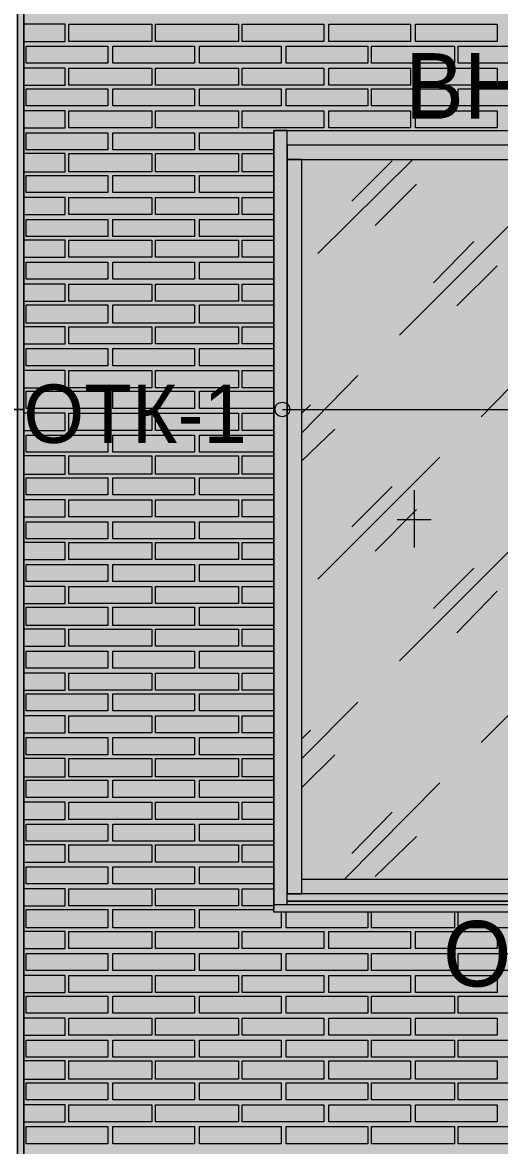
# Model space of a CAD drawing. Header units: millimetres. Extents: x -28928 to 100580, y -22867 to 36490.
# Drawn here: x 19130 to 20784, y 20267 to 24164 of the extents above; entities that cross this region are included whole.
import ezdxf

# ---------------------------------------------------------------- set-up
doc = ezdxf.new("R2010")
doc.units = ezdxf.units.MM
doc.layers.add('PDF _Геометрия', color=7, linetype='Continuous', true_color=0x8f8e8d)
doc.layers.add('PDF _Сплошная заливка', color=7, linetype='Continuous', true_color=0xffffff)
doc.layers.add('PDF _Текст', color=7, linetype='Continuous')

msp = doc.modelspace()

# ---------------------------------------------------------------- hatches: boundary and pattern name
at = {"layer": 'PDF _Сплошная заливка', "true_color": 0xdcd6cf, "transparency": 33554559}
msp.add_hatch(color=254, dxfattribs=at).paths.add_polyline_path([(19133.74774611586, 30089.12061882288), (19133.74774611586, 16343.3513880535), (52641.44005380855, 16343.3513880535), (52641.44005380855, 30089.12061882288)])

# ---------------------------------------------------------------- linework, layer by layer
at = {"layer": 'PDF _Геометрия', "color": 7, "lineweight": 9}
for points in [[(-21375.86763849998, 16343.3513880535), (-21853.9445615769, 16343.3513880535), (-21375.86763849998, 16343.3513880535), (-21853.9445615769, 16343.3513880535), (-21375.86763849998, 16343.3513880535), (-21375.86763849998, 19592.5821572843), (-19277.40610003841, 19592.5821572843), (-19277.40610003841, 16343.3513880535), (-18676.63686926917, 16343.3513880535), (-18676.63686926917, 19592.5821572843), (-17276.25225388454, 19592.5821572843), (-17276.25225388454, 16343.3513880535), (19112.59389996202, 16343.3513880535), (19112.59389996202, 30089.12061882288), (19112.59389996202, 16343.3513880535), (19133.74774611586, 16343.3513880535), (19133.74774611586, 30089.12061882288), (19133.74774611586, 16343.3513880535), (52641.44005380855, 16343.3513880535)], [(20047.59389996202, 21102.96677266893), (20047.59389996202, 21166.42831113047), (20047.59389996202, 22439.88984959204), (20047.59389996202, 21141.04369574586), (20098.36313073125, 21141.04369574586), (20098.36313073125, 22439.88984959204), (20098.36313073125, 23687.96677266897), (20047.59389996202, 23687.96677266897), (20047.59389996202, 22439.88984959204), (20047.59389996202, 23713.35138805359), (20047.59389996202, 23789.50523420743), (20001.05543842357, 23789.50523420743), (20001.05543842357, 23713.35138805359), (20001.05543842357, 22439.88984959204), (20001.05543842357, 21166.42831113047), (20001.05543842357, 21090.27446497663), (20001.05543842357, 23789.50523420743), (21799.13236150051, 23789.50523420743)], [(18300.28620765432, 23768.35138805358), (18300.28620765432, 22820.65908036127), (19133.74774611586, 22820.65908036127), (18571.05543842355, 22820.65908036127)], [(20153.36313073126, 23362.19754189973), (20483.36313073127, 23687.96677266897)], [(20271.8246691928, 23544.12061882282), (20411.44005380819, 23683.7360034382)], [(20352.20928457741, 23459.50523420743), (20496.05543842358, 23603.35138805358)], [(20436.8246691928, 23078.73600343819), (20859.90159226973, 23501.81292651511)], [(20555.28620765434, 23260.65908036127), (20694.90159226972, 23404.50523420743)], [(20635.67082303897, 23180.27446497666), (20775.28620765435, 23319.88984959204)], [(20720.28620765434, 22795.27446497666), (20872.59389996203, 22951.81292651511)], [(20098.36313073125, 22740.27446497664), (20292.97851534665, 22939.12061882281)], [(20098.36313073125, 22807.96677266896), (20127.97851534665, 22837.58215728435)], [(16823.74774611583, 22820.65908036127), (19133.74774611586, 22820.65908036127)], [(20030.67082303895, 22820.65908036127), (21921.82466919282, 22820.65908036127)], [(20098.36313073125, 22642.96677266896), (20212.59389996202, 22752.96677266895)], [(20153.36313073126, 22232.58215728433), (20576.44005380819, 22655.65908036127)], [(20271.8246691928, 22414.50523420742), (20411.44005380819, 22554.12061882281)], [(20487.59389996203, 22541.4283111305), (20487.59389996203, 22342.58215728434)], [(20352.20928457741, 22329.88984959203), (20496.05543842358, 22473.73600343818)], [(20428.36313073126, 22439.88984959204), (20546.82466919281, 22439.88984959204)], [(20436.8246691928, 21949.12061882279), (20859.90159226973, 22372.19754189971)], [(20555.28620765434, 22131.04369574587), (20694.90159226972, 22270.65908036125)], [(20635.67082303897, 22046.42831113049), (20775.28620765435, 22190.27446497664)], [(20098.36313073125, 21610.65908036125), (20292.97851534665, 21805.27446497664)], [(20720.28620765434, 21665.65908036126), (20872.59389996203, 21817.96677266895)], [(20098.36313073125, 21678.35138805356), (20127.97851534665, 21707.96677266895)], [(20098.36313073125, 21509.12061882278), (20212.59389996202, 21623.35138805356)], [(20246.44005380819, 21191.81292651509), (20576.44005380819, 21526.04369574587)], [(20271.8246691928, 21280.65908036125), (20411.44005380819, 21424.50523420741)], [(20352.20928457741, 21200.27446497664), (20496.05543842358, 21339.88984959202)], [(21748.36313073127, 21141.04369574586), (20047.59389996202, 21141.04369574586)], [(21799.13236150051, 21107.19754189971), (21799.13236150051, 21102.96677266893), (20001.05543842357, 21102.96677266893), (20001.05543842357, 21107.19754189971)], [(21799.13236150051, 21102.96677266893), (21799.13236150051, 21077.58215728432), (20001.05543842357, 21077.58215728432), (20001.05543842357, 21102.96677266893)], [(20001.05543842357, 21077.58215728432), (20001.05543842357, 21086.04369574586)], [(21748.36313073127, 21115.65908036124), (20047.59389996202, 21115.65908036124), (21748.36313073127, 21115.65908036124)], [(21748.36313073127, 21115.65908036124), (20047.59389996202, 21115.65908036124)]]:
    msp.add_lwpolyline(points, dxfattribs=at)
at = {"layer": 'PDF _Геометрия', "lineweight": 9}
for points in [[(19133.74774611586, 24157.58215728436), (19133.74774611586, 24157.58215728436)], [(19133.74774611586, 24098.35138805358), (19277.59389996202, 24098.35138805358), (19277.59389996202, 24157.58215728436), (19133.74774611586, 24157.58215728436)], [(19133.74774611586, 24098.35138805358), (19133.74774611586, 24098.35138805358)], [(19133.74774611586, 24005.27446497666), (19133.74774611586, 24005.27446497666)], [(19133.74774611586, 23946.04369574589), (19277.59389996202, 23946.04369574589), (19277.59389996202, 24005.27446497666), (19133.74774611586, 24005.27446497666)], [(19133.74774611586, 23946.04369574589), (19133.74774611586, 23946.04369574589)], [(19133.74774611586, 23857.19754189974), (19133.74774611586, 23857.19754189974)], [(19133.74774611586, 23797.96677266898), (19277.59389996202, 23797.96677266898), (19277.59389996202, 23857.19754189974), (19133.74774611586, 23857.19754189974)], [(19133.74774611586, 23797.96677266898), (19133.74774611586, 23797.96677266898)], [(20001.05543842357, 23721.81292651513), (19742.97851534663, 23721.81292651513), (19742.97851534663, 23781.04369574588), (20001.05543842357, 23781.04369574588)], [(19133.74774611586, 23709.12061882282), (19133.74774611586, 23709.12061882282)], [(19133.74774611586, 23645.65908036128), (19277.59389996202, 23645.65908036128), (19277.59389996202, 23709.12061882282), (19133.74774611586, 23709.12061882282)], [(20001.05543842357, 23645.65908036128), (19891.05543842356, 23645.65908036128), (19891.05543842356, 23709.12061882282), (20001.05543842357, 23709.12061882282)], [(19133.74774611586, 23645.65908036128), (19133.74774611586, 23645.65908036128)], [(20001.05543842357, 23573.7360034382), (19742.97851534663, 23573.7360034382), (19742.97851534663, 23632.96677266898), (20001.05543842357, 23632.96677266898)], [(19133.74774611586, 23556.81292651513), (19133.74774611586, 23556.81292651513)], [(19133.74774611586, 23497.58215728435), (19277.59389996202, 23497.58215728435), (19277.59389996202, 23556.81292651513), (19133.74774611586, 23556.81292651513)], [(20001.05543842357, 23497.58215728435), (19891.05543842356, 23497.58215728435), (19891.05543842356, 23556.81292651513), (20001.05543842357, 23556.81292651513)], [(19133.74774611586, 23497.58215728435), (19133.74774611586, 23497.58215728435)], [(20001.05543842357, 23421.4283111305), (19742.97851534663, 23421.4283111305), (19742.97851534663, 23480.65908036128), (20001.05543842357, 23480.65908036128)], [(19133.74774611586, 23408.7360034382), (19133.74774611586, 23408.7360034382)], [(19133.74774611586, 23349.50523420742), (19277.59389996202, 23349.50523420742), (19277.59389996202, 23408.7360034382), (19133.74774611586, 23408.7360034382)], [(20001.05543842357, 23349.50523420742), (19891.05543842356, 23349.50523420742), (19891.05543842356, 23408.7360034382), (20001.05543842357, 23408.7360034382)], [(19133.74774611586, 23349.50523420742), (19133.74774611586, 23349.50523420742)], [(20001.05543842357, 23273.35138805357), (19742.97851534663, 23273.35138805357), (19742.97851534663, 23332.58215728435), (20001.05543842357, 23332.58215728435)], [(19133.74774611586, 23256.4283111305), (19133.74774611586, 23256.4283111305)], [(19133.74774611586, 23197.19754189973), (19277.59389996202, 23197.19754189973), (19277.59389996202, 23256.4283111305), (19133.74774611586, 23256.4283111305)], [(20001.05543842357, 23197.19754189973), (19891.05543842356, 23197.19754189973), (19891.05543842356, 23256.4283111305), (20001.05543842357, 23256.4283111305)], [(19133.74774611586, 23197.19754189973), (19133.74774611586, 23197.19754189973)], [(20001.05543842357, 23121.04369574588), (19742.97851534663, 23121.04369574588), (19742.97851534663, 23184.50523420742), (20001.05543842357, 23184.50523420742)], [(19133.74774611586, 23108.35138805357), (19133.74774611586, 23108.35138805357)], [(19133.74774611586, 23049.12061882281), (19277.59389996202, 23049.12061882281), (19277.59389996202, 23108.35138805357), (19133.74774611586, 23108.35138805357)], [(20001.05543842357, 23049.12061882281), (19891.05543842356, 23049.12061882281), (19891.05543842356, 23108.35138805357), (20001.05543842357, 23108.35138805357)], [(19133.74774611586, 23049.12061882281), (19133.74774611586, 23049.12061882281)], [(20001.05543842357, 22972.96677266897), (19742.97851534663, 22972.96677266897), (19742.97851534663, 23032.19754189972), (20001.05543842357, 23032.19754189972)], [(19133.74774611586, 22956.04369574588), (19133.74774611586, 22956.04369574588)], [(19133.74774611586, 22896.81292651512), (19277.59389996202, 22896.81292651512), (19277.59389996202, 22956.04369574588), (19133.74774611586, 22956.04369574588)], [(20001.05543842357, 22896.81292651512), (19891.05543842356, 22896.81292651512), (19891.05543842356, 22956.04369574588), (20001.05543842357, 22956.04369574588)], [(19133.74774611586, 22896.81292651512), (19133.74774611586, 22896.81292651512)], [(20001.05543842357, 22824.88984959203), (19742.97851534663, 22824.88984959203), (19742.97851534663, 22884.12061882281), (20001.05543842357, 22884.12061882281)], [(19133.74774611586, 22807.96677266896), (19133.74774611586, 22807.96677266896)], [(19133.74774611586, 22748.73600343819), (19277.59389996202, 22748.73600343819), (19277.59389996202, 22807.96677266896), (19133.74774611586, 22807.96677266896)], [(20001.05543842357, 22748.73600343819), (19891.05543842356, 22748.73600343819), (19891.05543842356, 22807.96677266896), (20001.05543842357, 22807.96677266896)], [(19133.74774611586, 22748.73600343819), (19133.74774611586, 22748.73600343819)], [(20001.05543842357, 22672.58215728434), (19742.97851534663, 22672.58215728434), (19742.97851534663, 22731.81292651512), (20001.05543842357, 22731.81292651512)], [(19133.74774611586, 22659.88984959203), (19133.74774611586, 22659.88984959203)], [(19133.74774611586, 22596.42831113049), (19277.59389996202, 22596.42831113049), (19277.59389996202, 22659.88984959203), (19133.74774611586, 22659.88984959203)], [(20001.05543842357, 22596.42831113049), (19891.05543842356, 22596.42831113049), (19891.05543842356, 22659.88984959203), (20001.05543842357, 22659.88984959203)], [(19133.74774611586, 22596.42831113049), (19133.74774611586, 22596.42831113049)], [(20001.05543842357, 22524.50523420741), (19742.97851534663, 22524.50523420741), (19742.97851534663, 22583.73600343819), (20001.05543842357, 22583.73600343819)], [(19133.74774611586, 22507.58215728434), (19133.74774611586, 22507.58215728434)], [(19133.74774611586, 22448.35138805356), (19277.59389996202, 22448.35138805356), (19277.59389996202, 22507.58215728434), (19133.74774611586, 22507.58215728434)], [(20001.05543842357, 22448.35138805356), (19891.05543842356, 22448.35138805356), (19891.05543842356, 22507.58215728434), (20001.05543842357, 22507.58215728434)], [(19133.74774611586, 22448.35138805356), (19133.74774611586, 22448.35138805356)], [(20001.05543842357, 22372.19754189971), (19742.97851534663, 22372.19754189971), (19742.97851534663, 22431.42831113049), (20001.05543842357, 22431.42831113049)], [(19133.74774611586, 22359.50523420741), (19133.74774611586, 22359.50523420741)], [(19133.74774611586, 22300.27446497665), (19277.59389996202, 22300.27446497665), (19277.59389996202, 22359.50523420741), (19133.74774611586, 22359.50523420741)], [(20001.05543842357, 22300.27446497665), (19891.05543842356, 22300.27446497665), (19891.05543842356, 22359.50523420741), (20001.05543842357, 22359.50523420741)], [(19133.74774611586, 22300.27446497665), (19133.74774611586, 22300.27446497665)], [(20001.05543842357, 22224.12061882281), (19742.97851534663, 22224.12061882281), (19742.97851534663, 22283.35138805356), (20001.05543842357, 22283.35138805356)], [(19133.74774611586, 22207.19754189971), (19133.74774611586, 22207.19754189971)], [(19133.74774611586, 22147.96677266895), (19277.59389996202, 22147.96677266895), (19277.59389996202, 22207.19754189971), (19133.74774611586, 22207.19754189971)], [(20001.05543842357, 22147.96677266895), (19891.05543842356, 22147.96677266895), (19891.05543842356, 22207.19754189971), (20001.05543842357, 22207.19754189971)], [(19133.74774611586, 22147.96677266895), (19133.74774611586, 22147.96677266895)], [(20001.05543842357, 22071.81292651511), (19742.97851534663, 22071.81292651511), (19742.97851534663, 22135.27446497665), (20001.05543842357, 22135.27446497665)], [(19133.74774611586, 22059.1206188228), (19133.74774611586, 22059.1206188228)], [(19133.74774611586, 21999.88984959203), (19277.59389996202, 21999.88984959203), (19277.59389996202, 22059.1206188228), (19133.74774611586, 22059.1206188228)], [(20001.05543842357, 21999.88984959203), (19891.05543842356, 21999.88984959203), (19891.05543842356, 22059.1206188228), (20001.05543842357, 22059.1206188228)], [(19133.74774611586, 21999.88984959203), (19133.74774611586, 21999.88984959203)], [(20001.05543842357, 21923.73600343818), (19742.97851534663, 21923.73600343818), (19742.97851534663, 21982.96677266895), (20001.05543842357, 21982.96677266895)], [(19133.74774611586, 21906.81292651511), (19133.74774611586, 21906.81292651511)], [(19133.74774611586, 21847.58215728433), (19277.59389996202, 21847.58215728433), (19277.59389996202, 21906.81292651511), (19133.74774611586, 21906.81292651511)], [(20001.05543842357, 21847.58215728433), (19891.05543842356, 21847.58215728433), (19891.05543842356, 21906.81292651511), (20001.05543842357, 21906.81292651511)], [(19133.74774611586, 21847.58215728433), (19133.74774611586, 21847.58215728433)], [(20001.05543842357, 21775.65908036125), (19742.97851534663, 21775.65908036125), (19742.97851534663, 21834.88984959203), (20001.05543842357, 21834.88984959203)], [(19133.74774611586, 21758.73600343817), (19133.74774611586, 21758.73600343817)], [(19133.74774611586, 21699.5052342074), (19277.59389996202, 21699.5052342074), (19277.59389996202, 21758.73600343817), (19133.74774611586, 21758.73600343817)], [(20001.05543842357, 21699.5052342074), (19891.05543842356, 21699.5052342074), (19891.05543842356, 21758.73600343817), (20001.05543842357, 21758.73600343817)], [(19133.74774611586, 21699.5052342074), (19133.74774611586, 21699.5052342074)], [(20001.05543842357, 21623.35138805356), (19742.97851534663, 21623.35138805356), (19742.97851534663, 21682.58215728433), (20001.05543842357, 21682.58215728433)], [(19133.74774611586, 21610.65908036125), (19133.74774611586, 21610.65908036125)], [(19133.74774611586, 21547.19754189971), (19277.59389996202, 21547.19754189971), (19277.59389996202, 21610.65908036125), (19133.74774611586, 21610.65908036125)], [(20001.05543842357, 21547.19754189971), (19891.05543842356, 21547.19754189971), (19891.05543842356, 21610.65908036125), (20001.05543842357, 21610.65908036125)], [(19133.74774611586, 21547.19754189971), (19133.74774611586, 21547.19754189971)], [(20001.05543842357, 21475.27446497664), (19742.97851534663, 21475.27446497664), (19742.97851534663, 21534.5052342074), (20001.05543842357, 21534.5052342074)], [(19133.74774611586, 21458.35138805355), (19133.74774611586, 21458.35138805355)], [(19133.74774611586, 21399.12061882279), (19277.59389996202, 21399.12061882279), (19277.59389996202, 21458.35138805355), (19133.74774611586, 21458.35138805355)], [(20001.05543842357, 21399.12061882279), (19891.05543842356, 21399.12061882279), (19891.05543842356, 21458.35138805355), (20001.05543842357, 21458.35138805355)], [(19133.74774611586, 21399.12061882279), (19133.74774611586, 21399.12061882279)], [(20001.05543842357, 21322.96677266895), (19742.97851534663, 21322.96677266895), (19742.97851534663, 21382.19754189971), (20001.05543842357, 21382.19754189971)], [(19133.74774611586, 21310.27446497664), (19133.74774611586, 21310.27446497664)], [(19133.74774611586, 21251.04369574586), (19277.59389996202, 21251.04369574586), (19277.59389996202, 21310.27446497664), (19133.74774611586, 21310.27446497664)], [(20001.05543842357, 21251.04369574586), (19891.05543842356, 21251.04369574586), (19891.05543842356, 21310.27446497664), (20001.05543842357, 21310.27446497664)], [(19133.74774611586, 21251.04369574586), (19133.74774611586, 21251.04369574586)], [(20001.05543842357, 21174.88984959202), (19742.97851534663, 21174.88984959202), (19742.97851534663, 21234.12061882279), (20001.05543842357, 21234.12061882279)], [(19133.74774611586, 21157.96677266895), (19133.74774611586, 21157.96677266895)], [(19133.74774611586, 21098.73600343817), (19277.59389996202, 21098.73600343817), (19277.59389996202, 21157.96677266895), (19133.74774611586, 21157.96677266895)], [(20001.05543842357, 21098.73600343817), (19891.05543842356, 21098.73600343817), (19891.05543842356, 21157.96677266895), (20001.05543842357, 21157.96677266895)], [(19133.74774611586, 21098.73600343817), (19133.74774611586, 21098.73600343817)], [(20026.44005380819, 21077.58215728432), (20026.44005380819, 21022.58215728432), (19742.97851534663, 21022.58215728432), (19742.97851534663, 21086.04369574586), (20001.05543842357, 21086.04369574586)], [(20326.8246691928, 21077.58215728432), (20326.8246691928, 21022.58215728432), (20043.36313073126, 21022.58215728432), (20043.36313073126, 21077.58215728432)], [(20627.20928457742, 21077.58215728432), (20627.20928457742, 21022.58215728432), (20339.5169768851, 21022.58215728432), (20339.5169768851, 21077.58215728432)], [(20927.59389996204, 21077.58215728432), (20927.59389996204, 21022.58215728432), (20639.90159226973, 21022.58215728432), (20639.90159226973, 21077.58215728432)], [(19133.74774611586, 21009.88984959201), (19133.74774611586, 21009.88984959201)], [(19133.74774611586, 20950.65908036124), (19277.59389996202, 20950.65908036124), (19277.59389996202, 21009.88984959201), (19133.74774611586, 21009.88984959201)], [(19133.74774611586, 20950.65908036124), (19133.74774611586, 20950.65908036124)], [(19133.74774611586, 20857.58215728432), (19133.74774611586, 20857.58215728432)], [(19133.74774611586, 20798.35138805354), (19277.59389996202, 20798.35138805354), (19277.59389996202, 20857.58215728432), (19133.74774611586, 20857.58215728432)], [(19133.74774611586, 20798.35138805354), (19133.74774611586, 20798.35138805354)], [(19133.74774611586, 20709.50523420739), (19133.74774611586, 20709.50523420739)], [(19133.74774611586, 20650.27446497664), (19277.59389996202, 20650.27446497664), (19277.59389996202, 20709.50523420739), (19133.74774611586, 20709.50523420739)], [(19133.74774611586, 20650.27446497664), (19133.74774611586, 20650.27446497664)], [(19133.74774611586, 20561.42831113048), (19133.74774611586, 20561.42831113048)], [(19133.74774611586, 20497.96677266894), (19277.59389996202, 20497.96677266894), (19277.59389996202, 20561.42831113048), (19133.74774611586, 20561.42831113048)], [(19133.74774611586, 20497.96677266894), (19133.74774611586, 20497.96677266894)], [(19133.74774611586, 20409.12061882278), (19133.74774611586, 20409.12061882278)], [(19133.74774611586, 20349.889849592), (19277.59389996202, 20349.889849592), (19277.59389996202, 20409.12061882278), (19133.74774611586, 20409.12061882278)], [(19133.74774611586, 20349.889849592), (19133.74774611586, 20349.889849592)]]:
    msp.add_lwpolyline(points, dxfattribs=at)
for points in [[(19577.97851534663, 24098.35138805358), (19434.13236150048, 24098.35138805358), (19290.28620765434, 24098.35138805358), (19290.28620765434, 24157.58215728436), (19434.13236150048, 24157.58215728436), (19577.97851534663, 24157.58215728436)], [(19878.36313073126, 24098.35138805358), (19734.51697688511, 24098.35138805358), (19590.67082303894, 24098.35138805358), (19590.67082303894, 24157.58215728436), (19734.51697688511, 24157.58215728436), (19878.36313073126, 24157.58215728436)], [(20174.5169768851, 24098.35138805358), (20034.90159226971, 24098.35138805358), (19891.05543842356, 24098.35138805358), (19891.05543842356, 24157.58215728436), (20034.90159226971, 24157.58215728436), (20174.5169768851, 24157.58215728436)], [(20474.90159226973, 24098.35138805358), (20335.28620765434, 24098.35138805358), (20191.44005380819, 24098.35138805358), (20191.44005380819, 24157.58215728436), (20335.28620765434, 24157.58215728436), (20474.90159226973, 24157.58215728436)], [(20775.28620765435, 24098.35138805358), (20635.67082303897, 24098.35138805358), (20491.8246691928, 24098.35138805358), (20491.8246691928, 24157.58215728436), (20635.67082303897, 24157.58215728436), (20775.28620765435, 24157.58215728436)], [(19425.67082303894, 24081.42831113051), (19425.67082303894, 24022.19754189974), (19142.2092845774, 24022.19754189974), (19142.2092845774, 24081.42831113051)], [(19726.05543842356, 24081.42831113051), (19726.05543842356, 24022.19754189974), (19442.59389996203, 24022.19754189974), (19442.59389996203, 24081.42831113051)], [(20026.44005380819, 24081.42831113051), (20026.44005380819, 24022.19754189974), (19742.97851534663, 24022.19754189974), (19742.97851534663, 24081.42831113051)], [(20326.8246691928, 24081.42831113051), (20326.8246691928, 24022.19754189974), (20043.36313073126, 24022.19754189974), (20043.36313073126, 24081.42831113051)], [(20627.20928457742, 24081.42831113051), (20627.20928457742, 24022.19754189974), (20339.5169768851, 24022.19754189974), (20339.5169768851, 24081.42831113051)], [(20927.59389996204, 24081.42831113051), (20927.59389996204, 24022.19754189974), (20639.90159226973, 24022.19754189974), (20639.90159226973, 24081.42831113051)], [(19577.97851534663, 23946.04369574589), (19434.13236150048, 23946.04369574589), (19290.28620765434, 23946.04369574589), (19290.28620765434, 24005.27446497666), (19434.13236150048, 24005.27446497666), (19577.97851534663, 24005.27446497666)], [(19878.36313073126, 23946.04369574589), (19734.51697688511, 23946.04369574589), (19590.67082303894, 23946.04369574589), (19590.67082303894, 24005.27446497666), (19734.51697688511, 24005.27446497666), (19878.36313073126, 24005.27446497666)], [(20174.5169768851, 23946.04369574589), (20034.90159226971, 23946.04369574589), (19891.05543842356, 23946.04369574589), (19891.05543842356, 24005.27446497666), (20034.90159226971, 24005.27446497666), (20174.5169768851, 24005.27446497666)], [(20474.90159226973, 23946.04369574589), (20335.28620765434, 23946.04369574589), (20191.44005380819, 23946.04369574589), (20191.44005380819, 24005.27446497666), (20335.28620765434, 24005.27446497666), (20474.90159226973, 24005.27446497666)], [(20775.28620765435, 23946.04369574589), (20635.67082303897, 23946.04369574589), (20491.8246691928, 23946.04369574589), (20491.8246691928, 24005.27446497666), (20635.67082303897, 24005.27446497666), (20775.28620765435, 24005.27446497666)], [(19425.67082303894, 23933.35138805358), (19425.67082303894, 23874.12061882282), (19142.2092845774, 23874.12061882282), (19142.2092845774, 23933.35138805358)], [(19726.05543842356, 23933.35138805358), (19726.05543842356, 23874.12061882282), (19442.59389996203, 23874.12061882282), (19442.59389996203, 23933.35138805358)], [(20026.44005380819, 23933.35138805358), (20026.44005380819, 23874.12061882282), (19742.97851534663, 23874.12061882282), (19742.97851534663, 23933.35138805358)], [(20326.8246691928, 23933.35138805358), (20326.8246691928, 23874.12061882282), (20043.36313073126, 23874.12061882282), (20043.36313073126, 23933.35138805358)], [(20627.20928457742, 23933.35138805358), (20627.20928457742, 23874.12061882282), (20339.5169768851, 23874.12061882282), (20339.5169768851, 23933.35138805358)], [(20927.59389996204, 23933.35138805358), (20927.59389996204, 23874.12061882282), (20639.90159226973, 23874.12061882282), (20639.90159226973, 23933.35138805358)], [(19577.97851534663, 23797.96677266898), (19434.13236150048, 23797.96677266898), (19290.28620765434, 23797.96677266898), (19290.28620765434, 23857.19754189974), (19434.13236150048, 23857.19754189974), (19577.97851534663, 23857.19754189974)], [(19878.36313073126, 23797.96677266898), (19734.51697688511, 23797.96677266898), (19590.67082303894, 23797.96677266898), (19590.67082303894, 23857.19754189974), (19734.51697688511, 23857.19754189974), (19878.36313073126, 23857.19754189974)], [(20174.5169768851, 23797.96677266898), (20034.90159226971, 23797.96677266898), (19891.05543842356, 23797.96677266898), (19891.05543842356, 23857.19754189974), (20034.90159226971, 23857.19754189974), (20174.5169768851, 23857.19754189974)], [(20474.90159226973, 23797.96677266898), (20335.28620765434, 23797.96677266898), (20191.44005380819, 23797.96677266898), (20191.44005380819, 23857.19754189974), (20335.28620765434, 23857.19754189974), (20474.90159226973, 23857.19754189974)], [(20775.28620765435, 23797.96677266898), (20635.67082303897, 23797.96677266898), (20491.8246691928, 23797.96677266898), (20491.8246691928, 23857.19754189974), (20635.67082303897, 23857.19754189974), (20775.28620765435, 23857.19754189974)], [(19425.67082303894, 23781.04369574588), (19425.67082303894, 23721.81292651513), (19142.2092845774, 23721.81292651513), (19142.2092845774, 23781.04369574588)], [(19726.05543842356, 23781.04369574588), (19726.05543842356, 23721.81292651513), (19442.59389996203, 23721.81292651513), (19442.59389996203, 23781.04369574588)], [(19577.97851534663, 23645.65908036128), (19434.13236150048, 23645.65908036128), (19290.28620765434, 23645.65908036128), (19290.28620765434, 23709.12061882282), (19434.13236150048, 23709.12061882282), (19577.97851534663, 23709.12061882282)], [(19878.36313073126, 23645.65908036128), (19734.51697688511, 23645.65908036128), (19590.67082303894, 23645.65908036128), (19590.67082303894, 23709.12061882282), (19734.51697688511, 23709.12061882282), (19878.36313073126, 23709.12061882282)], [(19425.67082303894, 23632.96677266898), (19425.67082303894, 23573.7360034382), (19142.2092845774, 23573.7360034382), (19142.2092845774, 23632.96677266898)], [(19726.05543842356, 23632.96677266898), (19726.05543842356, 23573.7360034382), (19442.59389996203, 23573.7360034382), (19442.59389996203, 23632.96677266898)], [(19577.97851534663, 23497.58215728435), (19434.13236150048, 23497.58215728435), (19290.28620765434, 23497.58215728435), (19290.28620765434, 23556.81292651513), (19434.13236150048, 23556.81292651513), (19577.97851534663, 23556.81292651513)], [(19878.36313073126, 23497.58215728435), (19734.51697688511, 23497.58215728435), (19590.67082303894, 23497.58215728435), (19590.67082303894, 23556.81292651513), (19734.51697688511, 23556.81292651513), (19878.36313073126, 23556.81292651513)], [(19425.67082303894, 23480.65908036128), (19425.67082303894, 23421.4283111305), (19142.2092845774, 23421.4283111305), (19142.2092845774, 23480.65908036128)], [(19726.05543842356, 23480.65908036128), (19726.05543842356, 23421.4283111305), (19442.59389996203, 23421.4283111305), (19442.59389996203, 23480.65908036128)], [(19577.97851534663, 23349.50523420742), (19434.13236150048, 23349.50523420742), (19290.28620765434, 23349.50523420742), (19290.28620765434, 23408.7360034382), (19434.13236150048, 23408.7360034382), (19577.97851534663, 23408.7360034382)], [(19878.36313073126, 23349.50523420742), (19734.51697688511, 23349.50523420742), (19590.67082303894, 23349.50523420742), (19590.67082303894, 23408.7360034382), (19734.51697688511, 23408.7360034382), (19878.36313073126, 23408.7360034382)], [(19425.67082303894, 23332.58215728435), (19425.67082303894, 23273.35138805357), (19142.2092845774, 23273.35138805357), (19142.2092845774, 23332.58215728435)], [(19726.05543842356, 23332.58215728435), (19726.05543842356, 23273.35138805357), (19442.59389996203, 23273.35138805357), (19442.59389996203, 23332.58215728435)], [(19577.97851534663, 23197.19754189973), (19434.13236150048, 23197.19754189973), (19290.28620765434, 23197.19754189973), (19290.28620765434, 23256.4283111305), (19434.13236150048, 23256.4283111305), (19577.97851534663, 23256.4283111305)], [(19878.36313073126, 23197.19754189973), (19734.51697688511, 23197.19754189973), (19590.67082303894, 23197.19754189973), (19590.67082303894, 23256.4283111305), (19734.51697688511, 23256.4283111305), (19878.36313073126, 23256.4283111305)], [(19425.67082303894, 23184.50523420742), (19425.67082303894, 23121.04369574588), (19142.2092845774, 23121.04369574588), (19142.2092845774, 23184.50523420742)], [(19726.05543842356, 23184.50523420742), (19726.05543842356, 23121.04369574588), (19442.59389996203, 23121.04369574588), (19442.59389996203, 23184.50523420742)], [(19577.97851534663, 23049.12061882281), (19434.13236150048, 23049.12061882281), (19290.28620765434, 23049.12061882281), (19290.28620765434, 23108.35138805357), (19434.13236150048, 23108.35138805357), (19577.97851534663, 23108.35138805357)], [(19878.36313073126, 23049.12061882281), (19734.51697688511, 23049.12061882281), (19590.67082303894, 23049.12061882281), (19590.67082303894, 23108.35138805357), (19734.51697688511, 23108.35138805357), (19878.36313073126, 23108.35138805357)], [(19425.67082303894, 23032.19754189972), (19425.67082303894, 22972.96677266897), (19142.2092845774, 22972.96677266897), (19142.2092845774, 23032.19754189972)], [(19726.05543842356, 23032.19754189972), (19726.05543842356, 22972.96677266897), (19442.59389996203, 22972.96677266897), (19442.59389996203, 23032.19754189972)], [(19577.97851534663, 22896.81292651512), (19434.13236150048, 22896.81292651512), (19290.28620765434, 22896.81292651512), (19290.28620765434, 22956.04369574588), (19434.13236150048, 22956.04369574588), (19577.97851534663, 22956.04369574588)], [(19878.36313073126, 22896.81292651512), (19734.51697688511, 22896.81292651512), (19590.67082303894, 22896.81292651512), (19590.67082303894, 22956.04369574588), (19734.51697688511, 22956.04369574588), (19878.36313073126, 22956.04369574588)], [(19425.67082303894, 22884.12061882281), (19425.67082303894, 22824.88984959203), (19142.2092845774, 22824.88984959203), (19142.2092845774, 22884.12061882281)], [(19726.05543842356, 22884.12061882281), (19726.05543842356, 22824.88984959203), (19442.59389996203, 22824.88984959203), (19442.59389996203, 22884.12061882281)], [(19577.97851534663, 22748.73600343819), (19434.13236150048, 22748.73600343819), (19290.28620765434, 22748.73600343819), (19290.28620765434, 22807.96677266896), (19434.13236150048, 22807.96677266896), (19577.97851534663, 22807.96677266896)], [(19878.36313073126, 22748.73600343819), (19734.51697688511, 22748.73600343819), (19590.67082303894, 22748.73600343819), (19590.67082303894, 22807.96677266896), (19734.51697688511, 22807.96677266896), (19878.36313073126, 22807.96677266896)], [(19425.67082303894, 22731.81292651512), (19425.67082303894, 22672.58215728434), (19142.2092845774, 22672.58215728434), (19142.2092845774, 22731.81292651512)], [(19726.05543842356, 22731.81292651512), (19726.05543842356, 22672.58215728434), (19442.59389996203, 22672.58215728434), (19442.59389996203, 22731.81292651512)], [(19577.97851534663, 22596.42831113049), (19434.13236150048, 22596.42831113049), (19290.28620765434, 22596.42831113049), (19290.28620765434, 22659.88984959203), (19434.13236150048, 22659.88984959203), (19577.97851534663, 22659.88984959203)], [(19878.36313073126, 22596.42831113049), (19734.51697688511, 22596.42831113049), (19590.67082303894, 22596.42831113049), (19590.67082303894, 22659.88984959203), (19734.51697688511, 22659.88984959203), (19878.36313073126, 22659.88984959203)], [(19425.67082303894, 22583.73600343819), (19425.67082303894, 22524.50523420741), (19142.2092845774, 22524.50523420741), (19142.2092845774, 22583.73600343819)], [(19726.05543842356, 22583.73600343819), (19726.05543842356, 22524.50523420741), (19442.59389996203, 22524.50523420741), (19442.59389996203, 22583.73600343819)], [(19577.97851534663, 22448.35138805356), (19434.13236150048, 22448.35138805356), (19290.28620765434, 22448.35138805356), (19290.28620765434, 22507.58215728434), (19434.13236150048, 22507.58215728434), (19577.97851534663, 22507.58215728434)], [(19878.36313073126, 22448.35138805356), (19734.51697688511, 22448.35138805356), (19590.67082303894, 22448.35138805356), (19590.67082303894, 22507.58215728434), (19734.51697688511, 22507.58215728434), (19878.36313073126, 22507.58215728434)], [(19425.67082303894, 22431.42831113049), (19425.67082303894, 22372.19754189971), (19142.2092845774, 22372.19754189971), (19142.2092845774, 22431.42831113049)], [(19726.05543842356, 22431.42831113049), (19726.05543842356, 22372.19754189971), (19442.59389996203, 22372.19754189971), (19442.59389996203, 22431.42831113049)], [(19577.97851534663, 22300.27446497665), (19434.13236150048, 22300.27446497665), (19290.28620765434, 22300.27446497665), (19290.28620765434, 22359.50523420741), (19434.13236150048, 22359.50523420741), (19577.97851534663, 22359.50523420741)], [(19878.36313073126, 22300.27446497665), (19734.51697688511, 22300.27446497665), (19590.67082303894, 22300.27446497665), (19590.67082303894, 22359.50523420741), (19734.51697688511, 22359.50523420741), (19878.36313073126, 22359.50523420741)], [(19425.67082303894, 22283.35138805356), (19425.67082303894, 22224.12061882281), (19142.2092845774, 22224.12061882281), (19142.2092845774, 22283.35138805356)], [(19726.05543842356, 22283.35138805356), (19726.05543842356, 22224.12061882281), (19442.59389996203, 22224.12061882281), (19442.59389996203, 22283.35138805356)], [(19577.97851534663, 22147.96677266895), (19434.13236150048, 22147.96677266895), (19290.28620765434, 22147.96677266895), (19290.28620765434, 22207.19754189971), (19434.13236150048, 22207.19754189971), (19577.97851534663, 22207.19754189971)], [(19878.36313073126, 22147.96677266895), (19734.51697688511, 22147.96677266895), (19590.67082303894, 22147.96677266895), (19590.67082303894, 22207.19754189971), (19734.51697688511, 22207.19754189971), (19878.36313073126, 22207.19754189971)], [(19425.67082303894, 22135.27446497665), (19425.67082303894, 22071.81292651511), (19142.2092845774, 22071.81292651511), (19142.2092845774, 22135.27446497665)], [(19726.05543842356, 22135.27446497665), (19726.05543842356, 22071.81292651511), (19442.59389996203, 22071.81292651511), (19442.59389996203, 22135.27446497665)], [(19577.97851534663, 21999.88984959203), (19434.13236150048, 21999.88984959203), (19290.28620765434, 21999.88984959203), (19290.28620765434, 22059.1206188228), (19434.13236150048, 22059.1206188228), (19577.97851534663, 22059.1206188228)], [(19878.36313073126, 21999.88984959203), (19734.51697688511, 21999.88984959203), (19590.67082303894, 21999.88984959203), (19590.67082303894, 22059.1206188228), (19734.51697688511, 22059.1206188228), (19878.36313073126, 22059.1206188228)], [(19425.67082303894, 21982.96677266895), (19425.67082303894, 21923.73600343818), (19142.2092845774, 21923.73600343818), (19142.2092845774, 21982.96677266895)], [(19726.05543842356, 21982.96677266895), (19726.05543842356, 21923.73600343818), (19442.59389996203, 21923.73600343818), (19442.59389996203, 21982.96677266895)], [(19577.97851534663, 21847.58215728433), (19434.13236150048, 21847.58215728433), (19290.28620765434, 21847.58215728433), (19290.28620765434, 21906.81292651511), (19434.13236150048, 21906.81292651511), (19577.97851534663, 21906.81292651511)], [(19878.36313073126, 21847.58215728433), (19734.51697688511, 21847.58215728433), (19590.67082303894, 21847.58215728433), (19590.67082303894, 21906.81292651511), (19734.51697688511, 21906.81292651511), (19878.36313073126, 21906.81292651511)], [(19425.67082303894, 21834.88984959203), (19425.67082303894, 21775.65908036125), (19142.2092845774, 21775.65908036125), (19142.2092845774, 21834.88984959203)], [(19726.05543842356, 21834.88984959203), (19726.05543842356, 21775.65908036125), (19442.59389996203, 21775.65908036125), (19442.59389996203, 21834.88984959203)], [(19577.97851534663, 21699.5052342074), (19434.13236150048, 21699.5052342074), (19290.28620765434, 21699.5052342074), (19290.28620765434, 21758.73600343817), (19434.13236150048, 21758.73600343817), (19577.97851534663, 21758.73600343817)], [(19878.36313073126, 21699.5052342074), (19734.51697688511, 21699.5052342074), (19590.67082303894, 21699.5052342074), (19590.67082303894, 21758.73600343817), (19734.51697688511, 21758.73600343817), (19878.36313073126, 21758.73600343817)], [(19425.67082303894, 21682.58215728433), (19425.67082303894, 21623.35138805356), (19142.2092845774, 21623.35138805356), (19142.2092845774, 21682.58215728433)], [(19726.05543842356, 21682.58215728433), (19726.05543842356, 21623.35138805356), (19442.59389996203, 21623.35138805356), (19442.59389996203, 21682.58215728433)], [(19577.97851534663, 21547.19754189971), (19434.13236150048, 21547.19754189971), (19290.28620765434, 21547.19754189971), (19290.28620765434, 21610.65908036125), (19434.13236150048, 21610.65908036125), (19577.97851534663, 21610.65908036125)], [(19878.36313073126, 21547.19754189971), (19734.51697688511, 21547.19754189971), (19590.67082303894, 21547.19754189971), (19590.67082303894, 21610.65908036125), (19734.51697688511, 21610.65908036125), (19878.36313073126, 21610.65908036125)], [(19425.67082303894, 21534.5052342074), (19425.67082303894, 21475.27446497664), (19142.2092845774, 21475.27446497664), (19142.2092845774, 21534.5052342074)], [(19726.05543842356, 21534.5052342074), (19726.05543842356, 21475.27446497664), (19442.59389996203, 21475.27446497664), (19442.59389996203, 21534.5052342074)], [(19577.97851534663, 21399.12061882279), (19434.13236150048, 21399.12061882279), (19290.28620765434, 21399.12061882279), (19290.28620765434, 21458.35138805355), (19434.13236150048, 21458.35138805355), (19577.97851534663, 21458.35138805355)], [(19878.36313073126, 21399.12061882279), (19734.51697688511, 21399.12061882279), (19590.67082303894, 21399.12061882279), (19590.67082303894, 21458.35138805355), (19734.51697688511, 21458.35138805355), (19878.36313073126, 21458.35138805355)], [(19425.67082303894, 21382.19754189971), (19425.67082303894, 21322.96677266895), (19142.2092845774, 21322.96677266895), (19142.2092845774, 21382.19754189971)], [(19726.05543842356, 21382.19754189971), (19726.05543842356, 21322.96677266895), (19442.59389996203, 21322.96677266895), (19442.59389996203, 21382.19754189971)], [(19577.97851534663, 21251.04369574586), (19434.13236150048, 21251.04369574586), (19290.28620765434, 21251.04369574586), (19290.28620765434, 21310.27446497664), (19434.13236150048, 21310.27446497664), (19577.97851534663, 21310.27446497664)], [(19878.36313073126, 21251.04369574586), (19734.51697688511, 21251.04369574586), (19590.67082303894, 21251.04369574586), (19590.67082303894, 21310.27446497664), (19734.51697688511, 21310.27446497664), (19878.36313073126, 21310.27446497664)], [(19425.67082303894, 21234.12061882279), (19425.67082303894, 21174.88984959202), (19142.2092845774, 21174.88984959202), (19142.2092845774, 21234.12061882279)], [(19726.05543842356, 21234.12061882279), (19726.05543842356, 21174.88984959202), (19442.59389996203, 21174.88984959202), (19442.59389996203, 21234.12061882279)], [(19577.97851534663, 21098.73600343817), (19434.13236150048, 21098.73600343817), (19290.28620765434, 21098.73600343817), (19290.28620765434, 21157.96677266895), (19434.13236150048, 21157.96677266895), (19577.97851534663, 21157.96677266895)], [(19878.36313073126, 21098.73600343817), (19734.51697688511, 21098.73600343817), (19590.67082303894, 21098.73600343817), (19590.67082303894, 21157.96677266895), (19734.51697688511, 21157.96677266895), (19878.36313073126, 21157.96677266895)], [(19425.67082303894, 21086.04369574586), (19425.67082303894, 21022.58215728432), (19142.2092845774, 21022.58215728432), (19142.2092845774, 21086.04369574586)], [(19726.05543842356, 21086.04369574586), (19726.05543842356, 21022.58215728432), (19442.59389996203, 21022.58215728432), (19442.59389996203, 21086.04369574586)], [(19577.97851534663, 20950.65908036124), (19434.13236150048, 20950.65908036124), (19290.28620765434, 20950.65908036124), (19290.28620765434, 21009.88984959201), (19434.13236150048, 21009.88984959201), (19577.97851534663, 21009.88984959201)], [(19878.36313073126, 20950.65908036124), (19734.51697688511, 20950.65908036124), (19590.67082303894, 20950.65908036124), (19590.67082303894, 21009.88984959201), (19734.51697688511, 21009.88984959201), (19878.36313073126, 21009.88984959201)], [(20174.5169768851, 20950.65908036124), (20034.90159226971, 20950.65908036124), (19891.05543842356, 20950.65908036124), (19891.05543842356, 21009.88984959201), (20034.90159226971, 21009.88984959201), (20174.5169768851, 21009.88984959201)], [(20474.90159226973, 20950.65908036124), (20335.28620765434, 20950.65908036124), (20191.44005380819, 20950.65908036124), (20191.44005380819, 21009.88984959201), (20335.28620765434, 21009.88984959201), (20474.90159226973, 21009.88984959201)], [(20775.28620765435, 20950.65908036124), (20635.67082303897, 20950.65908036124), (20491.8246691928, 20950.65908036124), (20491.8246691928, 21009.88984959201), (20635.67082303897, 21009.88984959201), (20775.28620765435, 21009.88984959201)], [(19425.67082303894, 20933.73600343817), (19425.67082303894, 20874.50523420739), (19142.2092845774, 20874.50523420739), (19142.2092845774, 20933.73600343817)], [(19726.05543842356, 20933.73600343817), (19726.05543842356, 20874.50523420739), (19442.59389996203, 20874.50523420739), (19442.59389996203, 20933.73600343817)], [(20026.44005380819, 20933.73600343817), (20026.44005380819, 20874.50523420739), (19742.97851534663, 20874.50523420739), (19742.97851534663, 20933.73600343817)], [(20326.8246691928, 20933.73600343817), (20326.8246691928, 20874.50523420739), (20043.36313073126, 20874.50523420739), (20043.36313073126, 20933.73600343817)], [(20627.20928457742, 20933.73600343817), (20627.20928457742, 20874.50523420739), (20339.5169768851, 20874.50523420739), (20339.5169768851, 20933.73600343817)], [(20927.59389996204, 20933.73600343817), (20927.59389996204, 20874.50523420739), (20639.90159226973, 20874.50523420739), (20639.90159226973, 20933.73600343817)], [(19577.97851534663, 20798.35138805354), (19434.13236150048, 20798.35138805354), (19290.28620765434, 20798.35138805354), (19290.28620765434, 20857.58215728432), (19434.13236150048, 20857.58215728432), (19577.97851534663, 20857.58215728432)], [(19878.36313073126, 20798.35138805354), (19734.51697688511, 20798.35138805354), (19590.67082303894, 20798.35138805354), (19590.67082303894, 20857.58215728432), (19734.51697688511, 20857.58215728432), (19878.36313073126, 20857.58215728432)], [(20174.5169768851, 20798.35138805354), (20034.90159226971, 20798.35138805354), (19891.05543842356, 20798.35138805354), (19891.05543842356, 20857.58215728432), (20034.90159226971, 20857.58215728432), (20174.5169768851, 20857.58215728432)], [(20474.90159226973, 20798.35138805354), (20335.28620765434, 20798.35138805354), (20191.44005380819, 20798.35138805354), (20191.44005380819, 20857.58215728432), (20335.28620765434, 20857.58215728432), (20474.90159226973, 20857.58215728432)], [(20775.28620765435, 20798.35138805354), (20635.67082303897, 20798.35138805354), (20491.8246691928, 20798.35138805354), (20491.8246691928, 20857.58215728432), (20635.67082303897, 20857.58215728432), (20775.28620765435, 20857.58215728432)], [(19425.67082303894, 20785.65908036124), (19425.67082303894, 20726.42831113048), (19142.2092845774, 20726.42831113048), (19142.2092845774, 20785.65908036124)], [(19726.05543842356, 20785.65908036124), (19726.05543842356, 20726.42831113048), (19442.59389996203, 20726.42831113048), (19442.59389996203, 20785.65908036124)], [(20026.44005380819, 20785.65908036124), (20026.44005380819, 20726.42831113048), (19742.97851534663, 20726.42831113048), (19742.97851534663, 20785.65908036124)], [(20326.8246691928, 20785.65908036124), (20326.8246691928, 20726.42831113048), (20043.36313073126, 20726.42831113048), (20043.36313073126, 20785.65908036124)], [(20627.20928457742, 20785.65908036124), (20627.20928457742, 20726.42831113048), (20339.5169768851, 20726.42831113048), (20339.5169768851, 20785.65908036124)], [(20927.59389996204, 20785.65908036124), (20927.59389996204, 20726.42831113048), (20639.90159226973, 20726.42831113048), (20639.90159226973, 20785.65908036124)], [(19577.97851534663, 20650.27446497664), (19434.13236150048, 20650.27446497664), (19290.28620765434, 20650.27446497664), (19290.28620765434, 20709.50523420739), (19434.13236150048, 20709.50523420739), (19577.97851534663, 20709.50523420739)], [(19878.36313073126, 20650.27446497664), (19734.51697688511, 20650.27446497664), (19590.67082303894, 20650.27446497664), (19590.67082303894, 20709.50523420739), (19734.51697688511, 20709.50523420739), (19878.36313073126, 20709.50523420739)], [(20174.5169768851, 20650.27446497664), (20034.90159226971, 20650.27446497664), (19891.05543842356, 20650.27446497664), (19891.05543842356, 20709.50523420739), (20034.90159226971, 20709.50523420739), (20174.5169768851, 20709.50523420739)], [(20474.90159226973, 20650.27446497664), (20335.28620765434, 20650.27446497664), (20191.44005380819, 20650.27446497664), (20191.44005380819, 20709.50523420739), (20335.28620765434, 20709.50523420739), (20474.90159226973, 20709.50523420739)], [(20775.28620765435, 20650.27446497664), (20635.67082303897, 20650.27446497664), (20491.8246691928, 20650.27446497664), (20491.8246691928, 20709.50523420739), (20635.67082303897, 20709.50523420739), (20775.28620765435, 20709.50523420739)], [(19425.67082303894, 20633.35138805354), (19425.67082303894, 20574.12061882278), (19142.2092845774, 20574.12061882278), (19142.2092845774, 20633.35138805354)], [(19726.05543842356, 20633.35138805354), (19726.05543842356, 20574.12061882278), (19442.59389996203, 20574.12061882278), (19442.59389996203, 20633.35138805354)], [(20026.44005380819, 20633.35138805354), (20026.44005380819, 20574.12061882278), (19742.97851534663, 20574.12061882278), (19742.97851534663, 20633.35138805354)], [(20326.8246691928, 20633.35138805354), (20326.8246691928, 20574.12061882278), (20043.36313073126, 20574.12061882278), (20043.36313073126, 20633.35138805354)], [(20627.20928457742, 20633.35138805354), (20627.20928457742, 20574.12061882278), (20339.5169768851, 20574.12061882278), (20339.5169768851, 20633.35138805354)], [(20927.59389996204, 20633.35138805354), (20927.59389996204, 20574.12061882278), (20639.90159226973, 20574.12061882278), (20639.90159226973, 20633.35138805354)], [(19577.97851534663, 20497.96677266894), (19434.13236150048, 20497.96677266894), (19290.28620765434, 20497.96677266894), (19290.28620765434, 20561.42831113048), (19434.13236150048, 20561.42831113048), (19577.97851534663, 20561.42831113048)], [(19878.36313073126, 20497.96677266894), (19734.51697688511, 20497.96677266894), (19590.67082303894, 20497.96677266894), (19590.67082303894, 20561.42831113048), (19734.51697688511, 20561.42831113048), (19878.36313073126, 20561.42831113048)], [(20174.5169768851, 20497.96677266894), (20034.90159226971, 20497.96677266894), (19891.05543842356, 20497.96677266894), (19891.05543842356, 20561.42831113048), (20034.90159226971, 20561.42831113048), (20174.5169768851, 20561.42831113048)], [(20474.90159226973, 20497.96677266894), (20335.28620765434, 20497.96677266894), (20191.44005380819, 20497.96677266894), (20191.44005380819, 20561.42831113048), (20335.28620765434, 20561.42831113048), (20474.90159226973, 20561.42831113048)], [(20775.28620765435, 20497.96677266894), (20635.67082303897, 20497.96677266894), (20491.8246691928, 20497.96677266894), (20491.8246691928, 20561.42831113048), (20635.67082303897, 20561.42831113048), (20775.28620765435, 20561.42831113048)], [(19425.67082303894, 20485.27446497663), (19425.67082303894, 20426.04369574586), (19142.2092845774, 20426.04369574586), (19142.2092845774, 20485.27446497663)], [(19726.05543842356, 20485.27446497663), (19726.05543842356, 20426.04369574586), (19442.59389996203, 20426.04369574586), (19442.59389996203, 20485.27446497663)], [(20026.44005380819, 20485.27446497663), (20026.44005380819, 20426.04369574586), (19742.97851534663, 20426.04369574586), (19742.97851534663, 20485.27446497663)], [(20326.8246691928, 20485.27446497663), (20326.8246691928, 20426.04369574586), (20043.36313073126, 20426.04369574586), (20043.36313073126, 20485.27446497663)], [(20627.20928457742, 20485.27446497663), (20627.20928457742, 20426.04369574586), (20339.5169768851, 20426.04369574586), (20339.5169768851, 20485.27446497663)], [(20927.59389996204, 20485.27446497663), (20927.59389996204, 20426.04369574586), (20639.90159226973, 20426.04369574586), (20639.90159226973, 20485.27446497663)], [(19577.97851534663, 20349.889849592), (19434.13236150048, 20349.889849592), (19290.28620765434, 20349.889849592), (19290.28620765434, 20409.12061882278), (19434.13236150048, 20409.12061882278), (19577.97851534663, 20409.12061882278)], [(19878.36313073126, 20349.889849592), (19734.51697688511, 20349.889849592), (19590.67082303894, 20349.889849592), (19590.67082303894, 20409.12061882278), (19734.51697688511, 20409.12061882278), (19878.36313073126, 20409.12061882278)], [(20174.5169768851, 20349.889849592), (20034.90159226971, 20349.889849592), (19891.05543842356, 20349.889849592), (19891.05543842356, 20409.12061882278), (20034.90159226971, 20409.12061882278), (20174.5169768851, 20409.12061882278)], [(20474.90159226973, 20349.889849592), (20335.28620765434, 20349.889849592), (20191.44005380819, 20349.889849592), (20191.44005380819, 20409.12061882278), (20335.28620765434, 20409.12061882278), (20474.90159226973, 20409.12061882278)], [(20775.28620765435, 20349.889849592), (20635.67082303897, 20349.889849592), (20491.8246691928, 20349.889849592), (20491.8246691928, 20409.12061882278), (20635.67082303897, 20409.12061882278), (20775.28620765435, 20409.12061882278)], [(19425.67082303894, 20332.96677266893), (19425.67082303894, 20273.73600343816), (19142.2092845774, 20273.73600343816), (19142.2092845774, 20332.96677266893)], [(19726.05543842356, 20332.96677266893), (19726.05543842356, 20273.73600343816), (19442.59389996203, 20273.73600343816), (19442.59389996203, 20332.96677266893)], [(20026.44005380819, 20332.96677266893), (20026.44005380819, 20273.73600343816), (19742.97851534663, 20273.73600343816), (19742.97851534663, 20332.96677266893)], [(20326.8246691928, 20332.96677266893), (20326.8246691928, 20273.73600343816), (20043.36313073126, 20273.73600343816), (20043.36313073126, 20332.96677266893)], [(20627.20928457742, 20332.96677266893), (20627.20928457742, 20273.73600343816), (20339.5169768851, 20273.73600343816), (20339.5169768851, 20332.96677266893)], [(20927.59389996204, 20332.96677266893), (20927.59389996204, 20273.73600343816), (20639.90159226973, 20273.73600343816), (20639.90159226973, 20332.96677266893)]]:
    msp.add_lwpolyline(points, close=True, dxfattribs=at)
at = {"layer": 'PDF _Геометрия', "color": 7, "lineweight": 9}
for points in [[(20897.97851534665, 23738.7360034382), (20047.59389996202, 23738.7360034382), (20047.59389996202, 23687.96677266897), (20897.97851534665, 23687.96677266897), (21697.59389996204, 23687.96677266897), (21697.59389996204, 23738.7360034382), (20897.97851534665, 23738.7360034382), (20072.97851534664, 23738.7360034382), (20047.59389996202, 23738.7360034382), (20047.59389996202, 23789.50523420743), (20072.97851534664, 23789.50523420743), (20897.97851534665, 23789.50523420743), (21722.97851534665, 23789.50523420743), (21748.36313073127, 23789.50523420743), (21748.36313073127, 23738.7360034382), (21722.97851534665, 23738.7360034382)], [(20923.36313073126, 21141.04369574586), (20872.59389996203, 21141.04369574586), (20098.36313073125, 21141.04369574586), (20098.36313073125, 21191.81292651509), (20872.59389996203, 21191.81292651509), (20872.59389996203, 21141.04369574586), (20872.59389996203, 22439.88984959204), (20872.59389996203, 23687.96677266897), (20923.36313073126, 23687.96677266897), (20923.36313073126, 22439.88984959204)]]:
    msp.add_lwpolyline(points, close=True, dxfattribs=at)
for points in [[(20005.28620765434, 22820.65908036127), (20005.28620765434, 22837.58215728435), (20013.74774611588, 22846.04369574589), (20030.67082303895, 22846.04369574589)], [(20005.28620765434, 22820.65908036127), (20005.28620765434, 22837.58215728435), (20013.74774611588, 22846.04369574589), (20030.67082303895, 22846.04369574589)], [(20030.67082303895, 22846.04369574589), (20043.36313073126, 22846.04369574589), (20056.05543842357, 22837.58215728435), (20056.05543842357, 22820.65908036127)], [(20030.67082303895, 22846.04369574589), (20043.36313073126, 22846.04369574589), (20056.05543842357, 22837.58215728435), (20056.05543842357, 22820.65908036127)], [(20030.67082303895, 22795.27446497666), (20013.74774611588, 22795.27446497666), (20005.28620765434, 22807.96677266896), (20005.28620765434, 22820.65908036127)], [(20030.67082303895, 22795.27446497666), (20013.74774611588, 22795.27446497666), (20005.28620765434, 22807.96677266896), (20005.28620765434, 22820.65908036127)], [(20056.05543842357, 22820.65908036127), (20056.05543842357, 22807.96677266896), (20043.36313073126, 22795.27446497666), (20030.67082303895, 22795.27446497666)], [(20056.05543842357, 22820.65908036127), (20056.05543842357, 22807.96677266896), (20043.36313073126, 22795.27446497666), (20030.67082303895, 22795.27446497666)]]:
    msp.add_open_spline(points, degree=3, dxfattribs=at)
at = {"layer": 'PDF _Сплошная заливка', "color": 252, "lineweight": 9, "true_color": 0xa48f7a, "transparency": 33554559}
msp.add_solid([(19112.59389996202, 30089.12061882288), (19112.59389996202, 16343.3513880535), (19133.74774611586, 30089.12061882288), (19133.74774611586, 16343.3513880535)], dxfattribs=at)
at = {"layer": 'PDF _Сплошная заливка', "lineweight": 9, "transparency": 33554559}
msp.add_solid([(20098.36313073125, 23687.96677266897), (20098.36313073125, 21191.81292651509), (20872.59389996203, 23687.96677266897), (20872.59389996203, 21191.81292651509)], dxfattribs=at)

# ---------------------------------------------------------------- texts
at = {"layer": 'PDF _Текст', "attachment_point": 4, "style": ''}
for s, insert, char_height in [('ВН-4.1', (20456.88296425779, 23943.62423047594), 227.7084847294893), ('ОТК-1', (19132.68043781226, 22804.98487250413), 202.5607614850196), ('ОТЛ-1', (20587.85202190241, 20931.3832449372), 227.7084847294893)]:
    msp.add_mtext(s, dxfattribs=dict(at, insert=insert, char_height=char_height))

doc.saveas('drawing.dxf')
